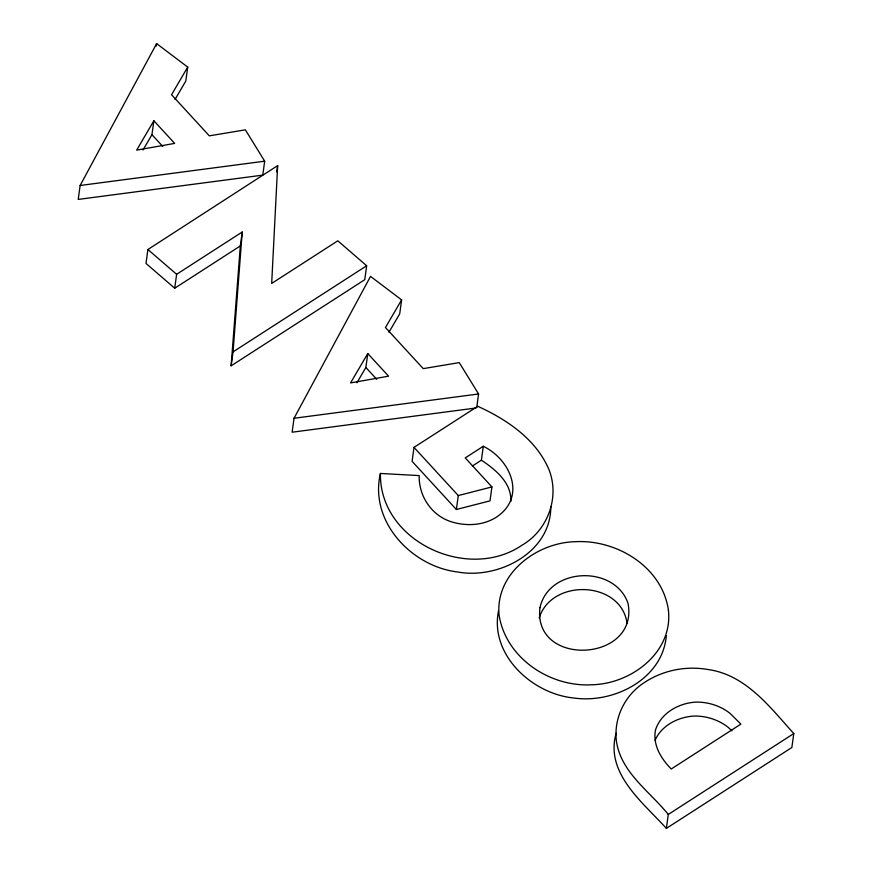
<?xml version="1.0" encoding="UTF-8"?>
<svg xmlns="http://www.w3.org/2000/svg" width="872" height="872" viewBox="0 0 872 872"><rect width="100%" height="100%" fill="white"/><g stroke="black" fill="none" stroke-linecap="round" stroke-linejoin="round"><path stroke-width="1.31" d="M510.85 501.465C511.755 482.794 495.46 469.539 481.399 460.198L483.306 446.257C510.905 459.773 526.612 497.073 496.484 517.096C483.655 525.369 467.436 526.317 452.982 522.263C432.425 516.704 418.593 496.702 419.203 475.589L380.421 473.463C369.063 521.358 411.497 566.429 457.517 571.967C498.512 579.553 550.995 552.423 550.81 506.697M666.328 635.546C662.829 679.146 613.681 703.791 573.776 697.992C532.454 693.959 489.911 655.243 498.424 611.337M277.656 165.615L271.683 283.433L337.813 240.814L366.665 265.753L364.758 279.694L231.135 365.826L240.323 245.937L242.231 232.007L176.624 274.299L174.716 288.229L146.006 263.453L147.913 249.512L277.656 165.615L276.795 171.958M231.135 365.826L233.042 351.896L242.231 232.007M80.137 185.485L78.218 199.416L262.766 175.13L264.674 161.189L245.359 129.83L209.324 135.847L171.555 94.743L187.72 67.1L156.622 43.6L80.137 185.485L264.674 161.189M156.273 46.129L156.622 43.6M143.008 149.962L151.957 134.691L153.864 120.75L174.662 143.39L136.664 150.126L153.864 120.75M187.72 67.1L185.812 81.041L175.032 99.463M388.934 332.254L399.714 313.833L401.621 299.892L370.524 276.391L294.038 418.266L292.131 432.207L475.327 408.085M356.921 382.754L365.869 367.483L367.777 353.542L388.574 376.17L350.566 382.917L367.777 353.542M380.421 473.463C379.266 541.359 467.784 582.213 522.012 545.207C547.594 530.372 559.889 497.661 549.088 469.91C536.236 439.237 506.97 419.617 477.78 406.276L414.004 447.38L412.096 461.321L456.372 509.499L490.02 500.855L491.928 486.925L465.256 457.898L483.306 446.257M456.372 509.499L458.28 495.569L414.004 447.38M476.668 407.911L478.575 393.981L459.261 362.621L423.236 368.627L385.457 327.523L401.621 299.892M616.155 733.199C604.645 773.202 643.165 802.578 666.361 828.4L668.268 814.459L793.782 733.559C769.976 707.159 745.811 674.721 707.89 669.5C686.406 665.761 663.941 670.001 645.542 681.795C625.704 693.927 613.79 716.969 616.319 740.208C620.243 772.069 649.662 791.231 668.268 814.459M793.782 733.559L791.863 747.5L666.361 828.4M539.201 617.965C551.671 577.951 621.049 580.741 627.033 623.175M655.101 740.263C661.641 725.155 678.83 716.631 694.755 716.032A46.935 39.545 7.8 0 1 728.142 727.313L731.924 730.823M174.716 288.229L240.323 245.937M233.042 351.896L366.665 265.753M472.373 466.019L481.399 460.198M458.28 495.569L491.928 486.925M294.038 418.266L478.575 393.981M147.913 249.512L176.624 274.299M151.957 134.691L162.813 146.496M365.869 367.483L376.715 379.287M668.41 610.117C673.119 652.376 631.339 683.779 592.317 684.749C550.123 687.441 505.858 658.131 499.078 615.109C495.078 573.307 537.163 542.286 575.793 541.676C617.147 539.572 662.24 567.127 668.41 610.117M539.975 607.675C532.661 667.799 639.231 662.197 628.025 603.315C614.727 564.718 548.891 566.931 539.975 607.675M655.493 730.028C652.594 744.917 661.118 758.803 671.266 768.984L740.884 724.109L730.049 713.372A46.935 39.545 7.8 0 0 696.673 702.091C679.386 702.679 660.845 712.816 655.493 730.028"/></g></svg>
